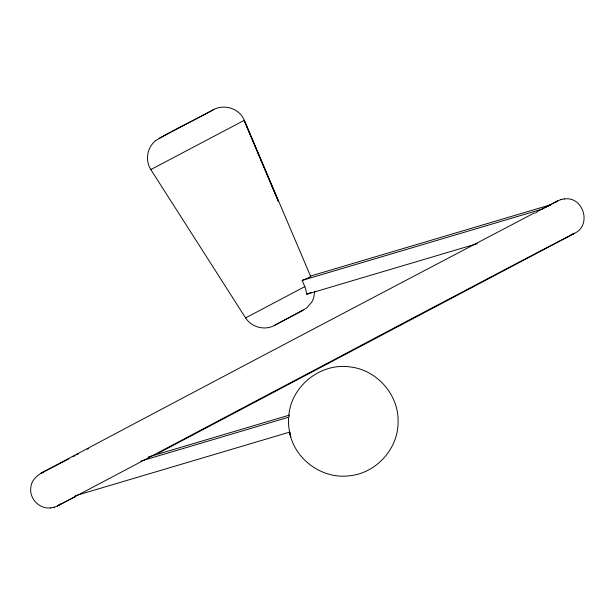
<?xml version="1.0" encoding="UTF-8"?>
<svg xmlns="http://www.w3.org/2000/svg" width="615" height="615" viewBox="0 0 615 615"><rect width="100%" height="100%" fill="white"/><g stroke="black" fill="none" stroke-linecap="round" stroke-linejoin="round"><path stroke-width="0.92" d="M314.842 291.041L313.604 298.237L311.805 302.088L306.408 308.2L274.29 325.512L303.226 310.252M288.796 415.632C291.149 386.435 319.9 363.096 348.959 366.809C376.196 369.138 398.789 394.284 398.082 421.644C398.459 448.981 375.634 473.904 348.359 475.895C321.207 478.931 294.116 458.652 289.496 431.699L290.757 436.927L289.573 431.653M542.307 209.039L542.361 208.985A22.617 1.307 -17.6 0 1 542.638 208.793L545.351 207.301M155.656 140.643C147.077 147.362 144.948 160.446 150.836 169.586L245.593 317.917C251.535 327.257 264.65 330.801 274.398 325.458M75.53 496.613L57.464 505.914L60.455 503.946M555.299 202.443L557.536 200.967L550.817 204.372M155.61 140.681C173.645 129.504 193.241 120.955 211.76 110.6C222.784 103.351 239.296 107.779 244.278 120.317L310.598 276.266M557.536 200.967L552.539 203.703M57.464 505.914L418.869 314.849C470.752 287.705 522.427 260.153 574.479 233.316C592.137 225.328 583.435 196.024 564.263 198.96M213.897 109.493L172.654 131.295M244.07 120.44L278.403 201.459L244.278 120.317L150.86 169.571L151.628 169.187M548.765 205.733L551.747 204.134M171.001 132.163L159.116 138.383M535.519 213.144A18.304 17.335 62.5 0 1 539.378 210.315L550.394 204.849L310.467 276.074A38.753 2.245 -17.6 0 1 302.165 280.402L304.802 286.644L245.593 317.909L246.131 317.64M158.608 453.055L574.579 233.293L571.158 234.669M534.52 212.859C372.544 297.798 210.699 382.991 49.192 468.822C41.159 472.797 31.457 477.671 30.773 487.856C29.351 498.911 39.668 509.312 50.738 507.921M87.199 449.265L88.791 448.435M76.691 454.769L78.343 453.908M68.965 458.813L59.309 463.856M72.755 456.83L75.038 455.638M545.474 207.24L548.987 205.487A24.246 1.407 -17.6 0 1 549.556 205.225L550.394 204.849M58.486 464.287L40.421 473.588L43.842 472.212M548.019 205.817L547.696 205.979A18.304 17.335 62.5 0 0 545.274 207.547M547.611 206.156L550.133 204.933M557.436 200.99L560.857 199.614M54.143 507.267L57.564 505.891M307.208 294.047L307.262 294.032A38.599 2.237 -17.6 0 0 311.144 292.402M302.157 280.402L542.084 209.177M477.24 243.648L306.47 294.339A20.449 19.365 62.5 0 0 304.802 286.644M148.2 457.022L289.604 415.048M140.812 461.081L288.635 417.193A50.861 2.944 -17.6 0 1 289.373 416.455M75.276 495.752L289.604 432.13A54.504 3.152 -17.6 0 1 289.688 431.984M560.749 199.644L564.37 198.937M50.63 507.944L54.251 507.237M310.467 276.074L310.798 276.858M289.604 432.13L288.865 427.54A52.829 50.038 62.5 0 1 288.635 417.193"/></g></svg>
